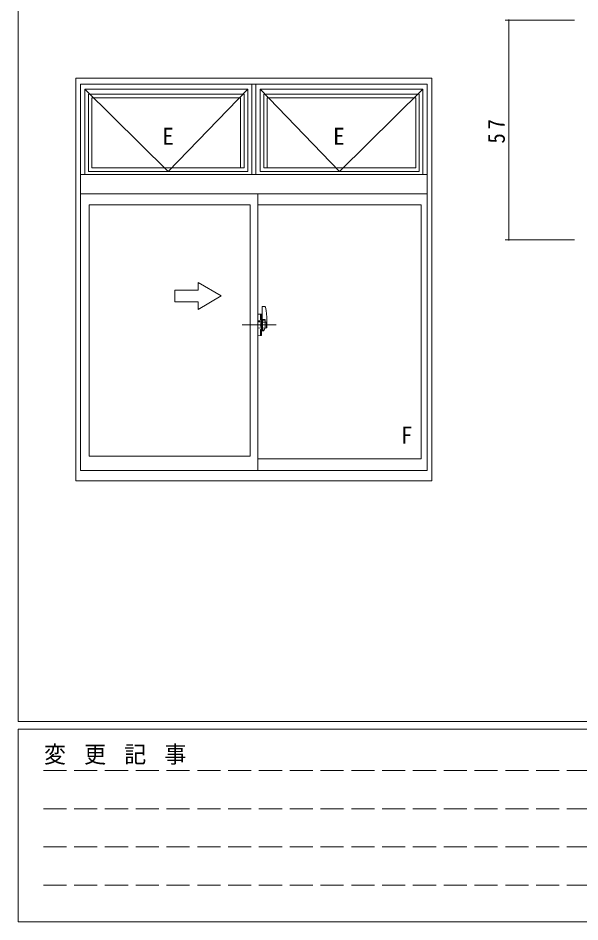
# Model space of a CAD drawing. Units: millimetres, scale not verified. Extents: x -594 to 539, y -420 to 386.
# Drawn here: x -590 to -444.1, y -420 to -185.4 of the extents above; entities that cross this region are included whole.
import ezdxf
from ezdxf.enums import TextEntityAlignment as Align

# ---------------------------------------------------------------- set-up
doc = ezdxf.new("R2010")
doc.units = ezdxf.units.MM
doc.header["$LTSCALE"] = 2
doc.linetypes.add('DASHED3', pattern=[4, 3, -1])
for name, color, linetype, lineweight in [('0-1_YKK_ZWAK', 7, 'Continuous', 9), ('0-5_YKK_A1', 4, 'Continuous', 9), ('0-7_YKK_D', 6, 'Continuous', 9)]:
    doc.layers.add(name, color=color, linetype=linetype, lineweight=lineweight)
doc.styles.add('ＭＳ ゴシック', font='')
doc.styles.get('ＭＳ ゴシック').set_extended_font_data('MS Gothic')

msp = doc.modelspace()

# ---------------------------------------------------------------- linework, layer by layer
at = {"layer": '0-1_YKK_ZWAK'}
for p, q in [((-590, -368), (-590, 382)), ((510, -368), (-590, -368)), ((-590, -420), (-590, -370)), ((456, -370), (-590, -370)), ((-590, -420), (456, -420))]:
    msp.add_line(p, q, dxfattribs=at)
at = {"layer": '0-1_YKK_ZWAK', "linetype": 'DASHED3'}
for p, q in [((-583.43, -380.732), (-228.87, -380.732)), ((-583.43, -390.63), (-228.87, -390.63)), ((-583.43, -400.528), (-228.87, -400.528)), ((-583.43, -410.426), (-228.87, -410.426))]:
    msp.add_line(p, q, dxfattribs=at)
at = {"layer": '0-5_YKK_A1'}
for p, q in [((-482.5, -201.064), (-575, -201.064)), ((-575, -201.064), (-575, -305.564)), ((-482.5, -201.064), (-482.5, -305.564)), ((-572.65, -203.864), (-551.025, -225.214)), ((-572.65, -203.864), (-572.65, -226.064)), ((-530.35, -203.864), (-572.65, -203.864)), ((-551.025, -225.214), (-530.35, -203.864)), ((-530.35, -203.864), (-530.35, -225.214)), ((-529.25, -202.564), (-529.25, -226.064)), ((-528.25, -202.564), (-528.25, -226.064)), ((-506.475, -225.214), (-527.15, -203.864)), ((-527.15, -203.864), (-527.15, -225.214)), ((-527.15, -203.864), (-484.85, -203.864)), ((-484.85, -203.864), (-506.475, -225.214)), ((-484.85, -203.864), (-484.85, -226.064)), ((-531.3, -205.214), (-571.7, -205.214)), ((-571.7, -205.214), (-571.7, -225.214)), ((-532.2, -206.114), (-570.8, -206.114)), ((-570.8, -206.114), (-570.8, -224.314)), ((-532.2, -206.114), (-532.2, -224.314)), ((-531.3, -205.214), (-531.3, -224.314)), ((-526.2, -205.214), (-526.2, -224.314)), ((-526.2, -205.214), (-485.8, -205.214)), ((-525.3, -206.114), (-525.3, -224.314)), ((-525.3, -206.114), (-486.7, -206.114)), ((-486.7, -206.114), (-486.7, -224.314)), ((-485.8, -205.214), (-485.8, -225.214)), ((-570.8, -224.314), (-531.3, -224.314)), ((-486.7, -224.314), (-526.2, -224.314)), ((-573.75, -226.064), (-483.75, -226.064)), ((-571.7, -225.214), (-530.35, -225.214)), ((-485.8, -225.214), (-527.15, -225.214)), ((-573.75, -231.064), (-483.75, -231.064)), ((-527.75, -231.064), (-527.75, -302.814)), ((-571.5, -299.114), (-571.5, -233.914)), ((-529.75, -233.914), (-571.5, -233.914)), ((-529.75, -233.914), (-529.75, -299.114)), ((-485.3, -233.914), (-527.75, -233.914)), ((-485.3, -299.864), (-485.3, -233.914)), ((-543.253, -256.064), (-543.253, -254.099)), ((-537.253, -257.564), (-543.253, -254.099)), ((-549.253, -256.064), (-549.253, -259.064)), ((-543.253, -256.064), (-549.253, -256.064)), ((-537.253, -257.564), (-543.253, -261.028)), ((-549.253, -259.064), (-543.253, -259.064)), ((-543.253, -261.028), (-543.253, -259.064)), ((-526.63, -265.904), (-526.63, -260.348)), ((-526.546, -260.268), (-525.94, -260.3)), ((-527.75, -262.264), (-527.75, -267.864)), ((-526.99, -262.29), (-527.75, -262.264)), ((-526.99, -262.29), (-526.99, -263.864)), ((-526.99, -262.336), (-526.99, -263.864)), ((-526.95, -262.336), (-526.99, -262.336)), ((-526.95, -262.296), (-526.95, -263.824)), ((-526.95, -262.296), (-526.83, -262.296)), ((-526.75, -262.376), (-526.75, -263.824)), ((-527.71, -265.008), (-527.75, -265.008)), ((-527.71, -265.811), (-527.71, -264.316)), ((-526.907, -264.261), (-527.627, -264.236)), ((-527.534, -264.008), (-527.534, -264.12)), ((-527.494, -263.968), (-527.238, -263.968)), ((-527.238, -264.16), (-527.494, -264.16)), ((-527.198, -264.008), (-527.198, -264.12)), ((-526.75, -263.872), (-526.99, -263.864)), ((-526.99, -263.864), (-526.79, -263.864)), ((-526.95, -263.824), (-526.75, -263.824)), ((-526.83, -265.786), (-526.83, -264.341)), ((-526.79, -263.864), (-526.79, -263.824)), ((-526.75, -263.872), (-526.75, -266.255)), ((-526.75, -264.288), (-526.63, -264.292)), ((-526.63, -263.859), (-526.63, -266.448)), ((-526.63, -265.835), (-526.63, -264.292)), ((-525.83, -263.699), (-526.47, -263.699)), ((-525.83, -263.863), (-526.47, -263.863)), ((-526.47, -265.904), (-526.47, -263.863)), ((-526.47, -264.024), (-526.47, -265.704)), ((-526.47, -264.32), (-525.548, -264.368)), ((-525.83, -263.699), (-525.83, -265.384)), ((-525.51, -265.815), (-525.51, -264.408)), ((-525.35, -265.731), (-525.35, -263.899)), ((-522.979, -265.064), (-531.779, -265.064)), ((-527.71, -265.384), (-527.75, -265.384)), ((-526.907, -265.866), (-527.627, -265.891)), ((-526.75, -266.255), (-526.99, -266.264)), ((-526.99, -266.264), (-526.99, -267.837)), ((-526.99, -267.792), (-526.99, -266.264)), ((-526.99, -266.264), (-526.79, -266.264)), ((-526.95, -267.832), (-526.95, -266.304)), ((-526.95, -266.304), (-526.75, -266.304)), ((-526.79, -266.264), (-526.79, -266.304)), ((-526.75, -265.839), (-526.63, -265.835)), ((-526.75, -267.752), (-526.75, -266.304)), ((-526.63, -265.904), (-526.47, -265.904)), ((-526.47, -265.904), (-525.463, -265.851)), ((-526.47, -266.446), (-526.47, -265.904)), ((-526.47, -266.446), (-526.15, -266.446)), ((-526.47, -266.608), (-526.15, -266.608)), ((-526.15, -266.608), (-526.15, -266.446)), ((-526.99, -267.837), (-527.75, -267.864)), ((-526.95, -267.792), (-526.99, -267.792)), ((-526.95, -267.832), (-526.83, -267.832)), ((-529.75, -299.114), (-571.5, -299.114)), ((-485.3, -299.864), (-527.75, -299.864)), ((-482.5, -305.564), (-575, -305.564))]:
    msp.add_line(p, q, dxfattribs=at)
msp.add_lwpolyline([(-483.75, -302.814), (-483.75, -202.564), (-573.75, -202.564), (-573.75, -302.814)], close=True, dxfattribs=at)
for centre, radius, start, end in [((-526.55, -260.348), 0.08, 86.99998, 180), ((-525.952, -260.539), 0.24, 12.31003, 86.99998), ((-526.83, -262.376), 0.08, 0, 90), ((-541.35, -263.899), 16, 0, 12.31003), ((-527.63, -264.316), 0.08, 88, 180), ((-527.494, -264.008), 0.04, 90, 180), ((-527.494, -264.12), 0.04, 180, 270), ((-527.238, -264.008), 0.04, 0, 90), ((-527.238, -264.12), 0.04, 270, 0), ((-524.866, -265.064), 2.12, 158.79871, 201.20128), ((-526.91, -264.341), 0.08, 0, 88), ((-526.47, -263.859), 0.16, 90, 180), ((-525.55, -264.408), 0.04, 0, 86.99998), ((-527.63, -265.811), 0.08, 180, 271.99998), ((-526.91, -265.786), 0.08, 271.99998, 0), ((-526.47, -266.448), 0.16, 180, 270), ((-528.33, -265.384), 2.5, 330.69188, 348.72963), ((-528.33, -265.222), 2.5, 330.69188, 344.8692), ((-528.33, -265.222), 2.5, 344.8692, 0), ((-528.33, -265.384), 2.5, 348.72963, 0), ((-525.55, -265.815), 0.04, 273, 0), ((-525.47, -265.731), 0.12, 273, 0), ((-526.83, -267.752), 0.08, 270, 0)]:
    msp.add_arc(centre, radius, start, end, dxfattribs=at)
at = {"layer": '0-7_YKK_D'}
for p, q in [((-445.5, -185.996), (-463.5, -185.996)), ((-462.5, -242.996), (-462.5, -185.996)), ((-445.5, -242.996), (-463.5, -242.996))]:
    msp.add_line(p, q, dxfattribs=at)
for centre, start, end in [((-462.5, -185.996), 90, 270), ((-462.5, -185.996), 270, 90), ((-462.5, -242.996), 90, 270), ((-462.5, -242.996), 270, 90)]:
    msp.add_arc(centre, 0.106, start, end, dxfattribs=at)

# ---------------------------------------------------------------- texts
at = {"layer": '0-1_YKK_ZWAK', "insert": (-583.265, -379.209), "char_height": 4.399, "attachment_point": 7, "style": 'ＭＳ ゴシック'}
msp.add_mtext('\\T1.22;\\W0.95;変\\~更\\~記\\~事', dxfattribs=at)
at = {"layer": '0-5_YKK_A1', "color": 7, "style": 'ＭＳ ゴシック'}
for s, p in [('E', (-552.55, -219.613)), ('E', (-508.15, -219.613)), ('F', (-490.537, -297.19))]:
    msp.add_text(s, height=4.399, dxfattribs=at).set_placement(p, align=Align.BOTTOM_LEFT)
at = {"layer": '0-7_YKK_D', "color": 7, "insert": (-463.5, -218.016), "char_height": 4.399, "attachment_point": 7, "rotation": 90, "style": 'ＭＳ ゴシック'}
msp.add_mtext('\\T1.36;\\W0.9;57', dxfattribs=at)

doc.saveas('drawing.dxf')
